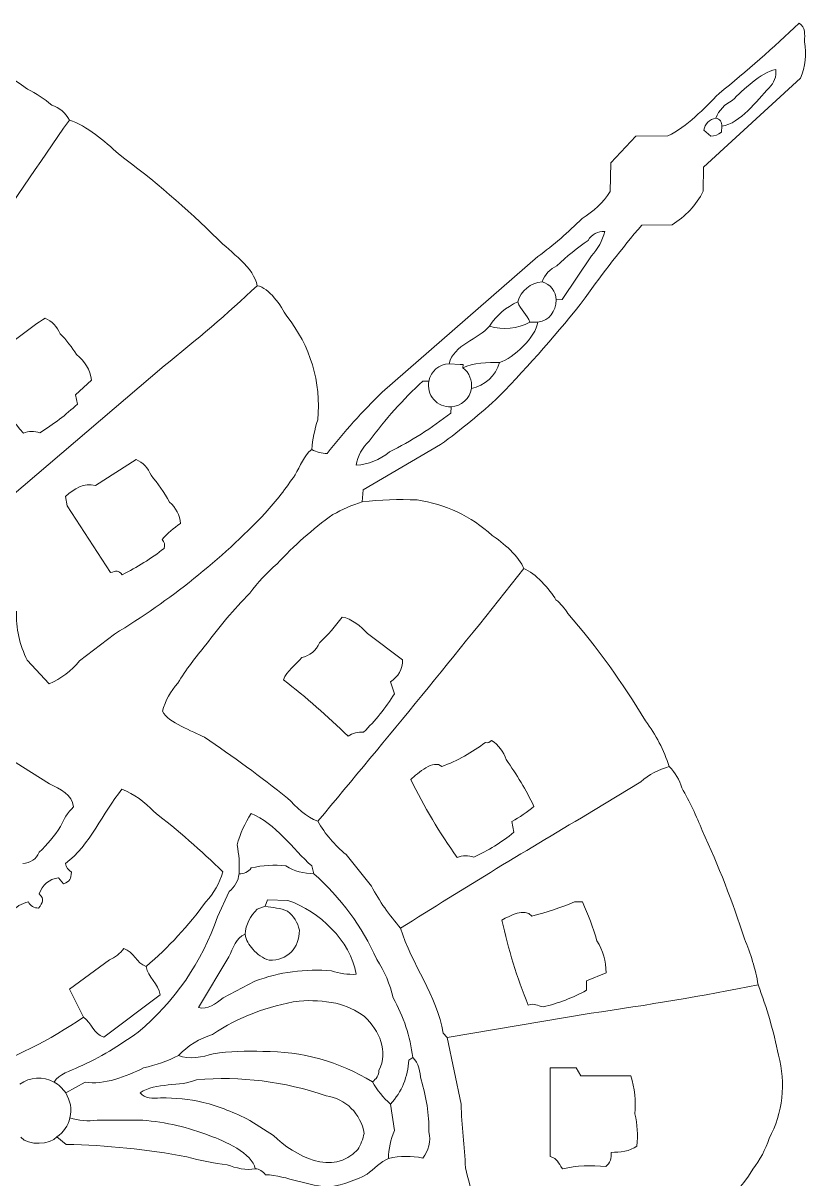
# Model space of a CAD drawing. Header units: inches. Extents: x 37.2 to 70.6, y 17.4 to 61.6.
# Drawn here: x 57.5 to 70.1, y 33.01 to 51.58 of the extents above; entities that cross this region are included whole.
import ezdxf

# ---------------------------------------------------------------- set-up
doc = ezdxf.new("R2010")
doc.units = ezdxf.units.IN
doc.header["$MEASUREMENT"] = 0
doc.layers.add('30_SHARED_EDGES', color=7, linetype='CONTINUOUS', lineweight=18)

msp = doc.modelspace()

# ---------------------------------------------------------------- linework, layer by layer
at = {"layer": '30_SHARED_EDGES'}
for p, q in [((68.438, 49.264), (69.993, 50.697)), ((68.552, 49.763), (68.44, 49.86)), ((68.73, 49.925), (68.723, 49.828)), ((67.347, 49.763), (66.944, 49.334)), ((67.861, 49.769), (67.347, 49.763)), ((66.944, 49.334), (66.937, 48.874)), ((68.432, 48.879), (68.438, 49.264)), ((67.443, 48.334), (67.93, 48.342)), ((65.773, 47.828), (63.272, 45.651)), ((66.165, 47.14), (66.635, 47.843)), ((66.067, 47.133), (66.165, 47.14)), ((65.645, 46.776), (65.775, 46.776)), ((59.764, 46.072), (57.009, 43.724)), ((64.347, 46.108), (64.522, 46.094)), ((64.522, 46.094), (64.574, 46.093)), ((64.574, 46.093), (64.567, 46.041)), ((58.343, 45.607), (58.6, 45.844)), ((63.925, 45.827), (64.021, 45.828)), ((58.373, 45.46), (58.343, 45.607)), ((64.379, 45.415), (64.375, 45.315)), ((62.964, 44.081), (64.21, 44.81)), ((59.314, 44.568), (58.665, 44.151)), ((62.951, 43.886), (62.964, 44.081)), ((58.178, 43.974), (58.21, 43.824)), ((58.21, 43.824), (58.905, 42.75)), ((58.966, 41.764), (58.405, 41.335)), ((63.6, 41.347), (63.037, 41.771)), ((57.918, 40.965), (57.567, 41.342)), ((63.467, 40.805), (63.405, 40.997)), ((56.771, 40.078), (57.922, 39.356)), ((67.428, 39.389), (66.668, 38.927)), ((65.386, 38.577), (65.353, 38.753)), ((62.691, 38.22), (63.097, 37.713)), ((62.171, 37.912), (62.139, 38.037)), ((58.151, 37.75), (58.066, 37.847)), ((60.622, 37.218), (60.811, 37.628)), ((61.392, 37.393), (61.262, 37.341)), ((61.392, 37.393), (61.425, 37.49)), ((61.425, 37.49), (61.756, 37.484)), ((66.49, 37.458), (66.36, 37.458)), ((58.243, 36.055), (58.888, 36.527)), ((60.321, 35.763), (60.806, 36.576)), ((66.557, 36.192), (66.87, 36.321)), ((58.47, 35.607), (58.243, 36.055)), ((61.223, 36.186), (60.713, 35.916)), ((66.554, 36.038), (66.557, 36.192)), ((58.795, 35.285), (59.704, 35.968)), ((66.628, 35.67), (64.314, 35.282)), ((64.249, 35.348), (64.314, 35.282)), ((64.539, 34.206), (64.314, 35.282)), ((63.762, 34.958), (63.697, 34.918)), ((65.97, 34.795), (65.973, 33.367)), ((66.387, 34.795), (65.97, 34.795)), ((66.465, 34.666), (66.387, 34.795)), ((58.184, 34.389), (58.496, 34.562)), ((67.269, 34.662), (66.465, 34.666)), ((63.469, 33.783), (63.405, 34.211)), ((58.689, 33.951), (59.421, 33.951)), ((61.141, 33.947), (61.523, 33.705)), ((58.192, 33.562), (58.042, 33.683))]:
    msp.add_line(p, q, dxfattribs=at)
for points in [[(57.569, 50.522), (57.051, 50.884), (56.514, 51.217), (55.96, 51.521)], [(69.973, 51.581), (69.559, 51.188), (69.13, 50.81), (68.687, 50.45)], [(70.061, 51.279), (70.061, 51.41), (70.078, 51.505), (69.973, 51.581)], [(69.993, 50.697), (70.074, 50.88), (70.097, 51.083), (70.061, 51.279)], [(69.597, 50.834), (69.354, 50.789), (69.076, 50.507), (68.897, 50.337)], [(69.491, 50.543), (69.571, 50.618), (69.61, 50.726), (69.597, 50.834)], [(57.96, 50.261), (57.841, 50.365), (57.71, 50.452), (57.569, 50.522)], [(68.73, 49.925), (69.03, 49.97), (69.288, 50.332), (69.491, 50.543)], [(68.687, 50.45), (68.445, 50.211), (68.171, 49.914), (67.861, 49.769)], [(68.897, 50.337), (68.777, 50.279), (68.683, 50.179), (68.632, 50.055)], [(58.243, 50.023), (58.184, 50.137), (58.082, 50.223), (57.96, 50.261)], [(55.418, 45.704), (56.314, 47.173), (57.256, 48.613), (58.243, 50.023)], [(59.031, 49.482), (58.818, 49.676), (58.518, 49.938), (58.243, 50.023)], [(68.44, 49.86), (68.458, 49.959), (68.534, 50.036), (68.632, 50.055)], [(68.73, 49.925), (68.737, 49.988), (68.694, 50.045), (68.632, 50.055)], [(68.723, 49.828), (68.674, 49.789), (68.614, 49.766), (68.552, 49.763)], [(60.628, 48.108), (60.128, 48.602), (59.595, 49.061), (59.031, 49.482)], [(66.937, 48.874), (66.82, 48.698), (66.666, 48.55), (66.484, 48.442)], [(67.93, 48.342), (68.145, 48.47), (68.319, 48.656), (68.432, 48.879)], [(66.484, 48.442), (66.263, 48.22), (66.025, 48.015), (65.773, 47.828)], [(66.535, 47.164), (66.819, 47.568), (67.122, 47.959), (67.443, 48.334)], [(61.262, 47.36), (61.22, 47.643), (60.827, 47.91), (60.628, 48.108)], [(66.847, 48.231), (66.738, 48.242), (66.634, 48.186), (66.583, 48.09)], [(66.635, 47.843), (66.739, 47.951), (66.812, 48.085), (66.847, 48.231)], [(66.583, 48.09), (66.404, 47.968), (66.236, 47.831), (66.08, 47.681)], [(66.08, 47.681), (65.969, 47.631), (65.883, 47.539), (65.84, 47.425)], [(65.451, 47.101), (65.5, 47.279), (65.655, 47.409), (65.84, 47.425)], [(66.067, 47.133), (66.064, 47.27), (65.972, 47.388), (65.84, 47.425)], [(61.262, 47.36), (60.78, 46.912), (60.28, 46.482), (59.764, 46.072)], [(61.262, 47.36), (61.456, 47.33), (61.643, 47.037), (61.737, 46.871)], [(65.451, 47.101), (65.263, 47.019), (65.105, 46.883), (64.996, 46.711)], [(65.152, 45.584), (65.639, 46.087), (66.101, 46.614), (66.535, 47.164)], [(65.645, 46.776), (65.601, 46.899), (65.491, 46.969), (65.451, 47.101)], [(66.067, 47.133), (66.06, 46.944), (65.964, 46.806), (65.775, 46.776)], [(57.853, 46.841), (57.614, 46.685), (57.387, 46.513), (57.171, 46.326)], [(58.095, 46.588), (58.048, 46.699), (57.962, 46.789), (57.853, 46.841)], [(61.737, 46.871), (62.115, 46.403), (62.294, 45.806), (62.235, 45.207)], [(64.347, 46.108), (64.415, 46.411), (64.82, 46.502), (64.996, 46.711)], [(65.645, 46.776), (65.447, 46.666), (65.212, 46.642), (64.996, 46.711)], [(65.158, 46.127), (65.382, 46.195), (65.738, 46.536), (65.775, 46.776)], [(58.36, 46.255), (58.284, 46.375), (58.195, 46.487), (58.095, 46.588)], [(58.6, 45.844), (58.577, 46.008), (58.491, 46.155), (58.36, 46.255)], [(56.688, 46.094), (56.94, 45.712), (57.212, 45.344), (57.503, 44.99)], [(64.347, 46.108), (64.187, 46.102), (64.052, 45.986), (64.021, 45.828)], [(65.158, 46.127), (64.98, 46.126), (64.723, 46.124), (64.567, 46.041)], [(65.158, 46.127), (65.094, 45.915), (64.92, 45.756), (64.704, 45.709)], [(64.567, 46.041), (64.671, 45.964), (64.724, 45.837), (64.704, 45.709)], [(63.064, 44.863), (63.317, 45.213), (63.605, 45.536), (63.925, 45.827)], [(64.099, 45.534), (64.029, 45.615), (64.001, 45.723), (64.021, 45.828)], [(64.379, 45.415), (64.544, 45.423), (64.68, 45.546), (64.704, 45.709)], [(63.272, 45.651), (62.954, 45.343), (62.658, 45.014), (62.386, 44.666)], [(64.379, 45.415), (64.272, 45.41), (64.169, 45.454), (64.099, 45.534)], [(64.21, 44.81), (64.54, 45.048), (64.855, 45.306), (65.152, 45.584)], [(57.769, 44.998), (57.985, 45.132), (58.187, 45.286), (58.373, 45.46)], [(62.235, 45.207), (62.184, 45.053), (62.152, 44.893), (62.139, 44.73)], [(64.375, 45.315), (64.067, 45.074), (63.735, 44.864), (63.386, 44.689)], [(57.503, 44.99), (57.587, 45.026), (57.682, 45.029), (57.769, 44.998)], [(62.853, 44.475), (62.874, 44.626), (62.949, 44.764), (63.064, 44.863)], [(62.139, 44.73), (62.012, 44.636), (61.952, 44.457), (61.87, 44.322)], [(62.386, 44.666), (62.299, 44.667), (62.215, 44.689), (62.139, 44.73)], [(63.386, 44.689), (63.234, 44.565), (63.048, 44.49), (62.853, 44.475)], [(59.556, 44.315), (59.514, 44.429), (59.426, 44.521), (59.314, 44.568)], [(59.853, 43.884), (59.768, 44.037), (59.669, 44.182), (59.556, 44.315)], [(61.87, 44.322), (61.726, 44.106), (61.567, 43.901), (61.392, 43.708)], [(58.665, 44.151), (58.47, 44.197), (58.326, 44.102), (58.178, 43.974)], [(60.028, 43.539), (60.019, 43.673), (59.956, 43.798), (59.853, 43.884)], [(62.478, 43.683), (62.628, 43.767), (62.786, 43.835), (62.951, 43.886)], [(62.951, 43.886), (63.243, 43.922), (63.537, 43.933), (63.831, 43.918)], [(63.831, 43.918), (64.282, 43.857), (64.703, 43.657), (65.036, 43.348)], [(61.392, 43.708), (60.674, 42.954), (59.858, 42.3), (58.966, 41.764)], [(61.581, 42.89), (61.851, 43.185), (62.151, 43.451), (62.478, 43.683)], [(59.736, 43.285), (59.823, 43.382), (59.921, 43.467), (60.028, 43.539)], [(59.765, 43.14), (59.781, 43.19), (59.77, 43.245), (59.736, 43.285)], [(65.036, 43.348), (65.205, 43.246), (65.482, 42.996), (65.548, 42.815)], [(59.094, 42.717), (59.332, 42.834), (59.557, 42.975), (59.765, 43.14)], [(58.905, 42.75), (58.995, 42.781), (59.028, 42.788), (59.094, 42.717)], [(61.141, 42.419), (61.271, 42.591), (61.418, 42.749), (61.581, 42.89)], [(62.236, 38.756), (63.359, 40.094), (64.463, 41.447), (65.548, 42.815)], [(65.548, 42.815), (65.727, 42.75), (65.966, 42.482), (66.064, 42.315)], [(60.437, 41.589), (60.651, 41.882), (60.887, 42.16), (61.141, 42.419)], [(66.064, 42.315), (66.14, 42.252), (66.205, 42.176), (66.256, 42.091)], [(57.567, 41.342), (57.442, 41.586), (57.383, 41.859), (57.395, 42.133)], [(62.626, 42.036), (62.519, 41.885), (62.397, 41.746), (62.262, 41.621)], [(63.037, 41.771), (62.921, 41.886), (62.787, 42.011), (62.626, 42.036)], [(66.256, 42.091), (66.723, 41.556), (67.139, 40.979), (67.502, 40.369)], [(62.262, 41.621), (62.213, 41.499), (62.105, 41.411), (61.977, 41.386)], [(59.986, 40.974), (60.12, 41.19), (60.271, 41.396), (60.437, 41.589)], [(58.405, 41.335), (58.276, 41.173), (58.109, 41.046), (57.918, 40.965)], [(61.977, 41.386), (61.886, 41.264), (61.736, 41.172), (61.684, 41.029)], [(63.405, 40.997), (63.527, 41.071), (63.601, 41.204), (63.6, 41.347)], [(59.738, 40.523), (59.785, 40.69), (59.87, 40.845), (59.986, 40.974)], [(61.684, 41.029), (62.048, 40.746), (62.395, 40.443), (62.723, 40.12)], [(62.97, 40.185), (63.161, 40.37), (63.328, 40.578), (63.467, 40.805)], [(60.413, 40.105), (60.221, 40.208), (59.84, 40.334), (59.738, 40.523)], [(67.502, 40.369), (67.67, 40.147), (67.799, 39.898), (67.886, 39.633)], [(62.723, 40.12), (62.795, 40.171), (62.883, 40.194), (62.97, 40.185)], [(61.749, 39.128), (61.317, 39.471), (60.871, 39.797), (60.413, 40.105)], [(64.931, 40.022), (64.717, 39.86), (64.48, 39.728), (64.228, 39.633)], [(65.028, 40.055), (65.007, 40.024), (64.967, 40.01), (64.931, 40.022)], [(65.264, 39.745), (65.224, 39.872), (65.14, 39.982), (65.028, 40.055)], [(64.228, 39.633), (64.101, 39.759), (63.843, 39.526), (63.73, 39.428)], [(65.71, 38.994), (65.582, 39.256), (65.433, 39.507), (65.264, 39.745)], [(67.886, 39.633), (67.716, 39.589), (67.559, 39.506), (67.428, 39.389)], [(68.088, 39.29), (68.049, 39.419), (67.979, 39.537), (67.886, 39.633)], [(63.73, 39.428), (63.944, 38.99), (64.193, 38.57), (64.477, 38.172)], [(57.922, 39.356), (58.086, 39.271), (58.299, 39.184), (58.308, 38.985)], [(59.087, 39.271), (58.778, 38.888), (58.58, 38.375), (58.178, 38.074)], [(59.6, 38.91), (59.457, 39.066), (59.282, 39.189), (59.087, 39.271)], [(68.415, 38.604), (68.322, 38.84), (68.212, 39.069), (68.088, 39.29)], [(62.236, 38.756), (62.054, 38.812), (61.886, 38.994), (61.749, 39.128)], [(58.308, 38.985), (58.218, 38.895), (58.148, 38.788), (58.102, 38.669)], [(60.71, 37.941), (60.359, 38.285), (59.988, 38.609), (59.6, 38.91)], [(61.165, 38.881), (61.064, 38.725), (60.988, 38.555), (60.938, 38.376)], [(62.139, 38.037), (61.836, 38.307), (61.553, 38.721), (61.165, 38.881)], [(66.668, 38.927), (65.625, 38.312), (64.591, 37.682), (63.567, 37.036)], [(65.353, 38.753), (65.481, 38.819), (65.601, 38.9), (65.71, 38.994)], [(58.102, 38.669), (58.002, 38.52), (57.887, 38.381), (57.758, 38.256)], [(62.236, 38.756), (62.354, 38.552), (62.508, 38.37), (62.691, 38.22)], [(64.744, 38.178), (64.974, 38.282), (65.19, 38.416), (65.386, 38.577)], [(69.093, 36.866), (68.904, 37.459), (68.678, 38.04), (68.415, 38.604)], [(60.938, 38.376), (60.971, 38.223), (60.982, 38.067), (60.97, 37.912)], [(57.758, 38.256), (57.713, 38.15), (57.611, 38.079), (57.496, 38.075)], [(64.477, 38.172), (64.562, 38.208), (64.657, 38.21), (64.744, 38.178)], [(58.275, 37.937), (58.268, 37.824), (58.252, 37.792), (58.151, 37.75)], [(58.178, 38.074), (58.194, 38.019), (58.228, 37.97), (58.275, 37.937)], [(60.438, 37.46), (60.565, 37.596), (60.659, 37.761), (60.71, 37.941)], [(60.811, 37.628), (60.902, 37.696), (60.959, 37.799), (60.97, 37.912)], [(61.165, 38.004), (61.121, 37.941), (61.047, 37.906), (60.97, 37.912)], [(61.722, 38.037), (61.536, 38.059), (61.347, 38.048), (61.165, 38.004)], [(62.171, 37.912), (62.013, 37.911), (61.857, 37.954), (61.722, 38.037)], [(63.184, 36.536), (62.948, 37.061), (62.603, 37.531), (62.171, 37.912)], [(58.066, 37.847), (57.921, 37.829), (57.8, 37.728), (57.758, 37.588)], [(63.097, 37.713), (63.227, 37.47), (63.385, 37.243), (63.567, 37.036)], [(57.758, 37.588), (57.846, 37.507), (57.82, 37.447), (57.747, 37.36)], [(57.584, 37.458), (57.476, 37.435), (57.379, 37.378), (57.305, 37.295)], [(57.747, 37.36), (57.678, 37.358), (57.615, 37.396), (57.584, 37.458)], [(59.477, 36.419), (59.836, 36.727), (60.159, 37.077), (60.438, 37.46)], [(61.262, 37.341), (61.148, 37.236), (61.079, 37.092), (61.067, 36.938)], [(61.392, 37.393), (61.514, 37.357), (61.635, 37.37), (61.75, 37.309)], [(61.756, 37.484), (62.262, 37.303), (62.758, 36.846), (62.853, 36.295)], [(65.678, 37.232), (65.552, 37.37), (65.335, 37.238), (65.194, 37.166)], [(66.36, 37.458), (66.138, 37.366), (65.91, 37.29), (65.678, 37.232)], [(66.723, 36.832), (66.66, 37.046), (66.582, 37.255), (66.49, 37.458)], [(59.347, 35.366), (59.935, 35.854), (60.376, 36.495), (60.622, 37.218)], [(61.75, 37.309), (61.847, 37.233), (61.914, 37.126), (61.94, 37.006)], [(65.194, 37.166), (65.296, 36.7), (65.439, 36.243), (65.619, 35.802)], [(61.94, 37.006), (61.942, 36.714), (61.746, 36.518), (61.454, 36.52)], [(63.567, 37.036), (63.739, 36.457), (64.158, 35.954), (64.249, 35.348)], [(60.806, 36.576), (60.873, 36.714), (60.92, 36.885), (61.067, 36.938)], [(61.192, 36.699), (61.127, 36.765), (61.084, 36.848), (61.067, 36.938)], [(66.87, 36.321), (66.871, 36.502), (66.82, 36.68), (66.723, 36.832)], [(69.314, 36.127), (69.269, 36.381), (69.195, 36.629), (69.093, 36.866)], [(58.888, 36.527), (58.98, 36.566), (59.06, 36.63), (59.119, 36.711)], [(59.119, 36.711), (59.279, 36.653), (59.32, 36.476), (59.477, 36.419)], [(61.454, 36.52), (61.353, 36.555), (61.262, 36.617), (61.192, 36.699)], [(59.704, 35.968), (59.674, 36.148), (59.504, 36.245), (59.477, 36.419)], [(63.446, 35.915), (63.397, 36.136), (63.309, 36.346), (63.184, 36.536)], [(62.457, 36.353), (62.038, 36.388), (61.617, 36.33), (61.223, 36.186)], [(62.853, 36.295), (62.719, 36.29), (62.584, 36.309), (62.457, 36.353)], [(65.858, 35.771), (66.101, 35.829), (66.335, 35.919), (66.554, 36.038)], [(69.314, 36.127), (68.423, 35.95), (67.528, 35.797), (66.628, 35.67)], [(69.642, 34.996), (69.562, 35.381), (69.453, 35.759), (69.314, 36.127)], [(60.713, 35.916), (60.595, 35.827), (60.463, 35.717), (60.321, 35.763)], [(60.543, 35.33), (60.962, 35.607), (61.437, 35.79), (61.935, 35.866)], [(61.935, 35.866), (62.132, 35.881), (62.33, 35.869), (62.524, 35.831)], [(63.762, 34.958), (63.724, 35.295), (63.616, 35.621), (63.446, 35.915)], [(62.524, 35.831), (62.691, 35.79), (62.848, 35.717), (62.988, 35.617)], [(65.619, 35.802), (65.723, 35.834), (65.759, 35.792), (65.858, 35.771)], [(56.717, 34.73), (57.338, 34.941), (57.928, 35.236), (58.47, 35.607)], [(58.47, 35.607), (58.6, 35.511), (58.635, 35.336), (58.795, 35.285)], [(62.988, 35.617), (63.229, 35.383), (63.371, 35.063), (63.219, 34.749)], [(58.396, 34.806), (58.732, 34.96), (59.05, 35.147), (59.347, 35.366)], [(59.996, 34.99), (60.147, 35.147), (60.335, 35.264), (60.543, 35.33)], [(59.437, 34.79), (59.63, 34.834), (59.818, 34.901), (59.996, 34.99)], [(59.996, 34.99), (60.16, 34.924), (60.391, 34.963), (60.554, 35.02)], [(60.554, 35.02), (60.819, 35.056), (61.087, 35.067), (61.354, 35.055)], [(61.354, 35.055), (61.975, 35.061), (62.584, 34.892), (63.113, 34.568)], [(63.762, 34.958), (63.867, 34.87), (63.876, 34.729), (63.896, 34.598)], [(69.492, 33.657), (69.71, 34.068), (69.763, 34.547), (69.642, 34.996)], [(57.996, 34.564), (58.077, 34.702), (58.255, 34.735), (58.396, 34.806)], [(58.496, 34.562), (58.796, 34.508), (59.159, 34.66), (59.437, 34.79)], [(63.219, 34.749), (63.215, 34.675), (63.175, 34.608), (63.113, 34.568)], [(63.697, 34.918), (63.688, 34.654), (63.585, 34.404), (63.405, 34.211)], [(57.446, 34.531), (57.608, 34.646), (57.821, 34.659), (57.996, 34.564)], [(57.996, 34.564), (58.072, 34.523), (58.137, 34.462), (58.184, 34.389)], [(60.288, 34.601), (60.024, 34.482), (59.634, 34.565), (59.379, 34.393)], [(62.369, 34.343), (61.701, 34.574), (60.992, 34.662), (60.288, 34.601)], [(63.405, 34.211), (63.289, 34.313), (63.19, 34.434), (63.113, 34.568)], [(63.896, 34.598), (63.981, 34.328), (64.024, 34.046), (64.022, 33.763)], [(67.334, 34.051), (67.351, 34.257), (67.329, 34.465), (67.269, 34.662)], [(58.252, 33.989), (58.284, 34.126), (58.26, 34.27), (58.184, 34.389)], [(59.379, 34.393), (59.462, 34.287), (59.574, 34.308), (59.71, 34.308)], [(59.71, 34.308), (59.94, 34.313), (60.169, 34.289), (60.393, 34.238)], [(60.393, 34.238), (60.653, 34.171), (60.904, 34.073), (61.141, 33.947)], [(62.981, 33.739), (62.931, 34.052), (62.683, 34.297), (62.369, 34.343)], [(64.609, 33.183), (64.601, 33.53), (64.548, 33.863), (64.539, 34.206)], [(58.252, 33.989), (58.222, 33.865), (58.147, 33.756), (58.042, 33.683)], [(58.252, 33.989), (58.393, 33.944), (58.542, 33.931), (58.689, 33.951)], [(67.366, 33.536), (67.383, 33.709), (67.373, 33.882), (67.334, 34.051)], [(59.421, 33.951), (59.792, 33.922), (60.157, 33.837), (60.502, 33.699)], [(58.042, 33.683), (57.941, 33.549), (57.575, 33.543), (57.464, 33.676)], [(60.502, 33.699), (60.721, 33.632), (61.192, 33.41), (61.23, 33.172)], [(61.523, 33.705), (61.863, 33.377), (62.477, 33.039), (62.877, 33.479)], [(62.877, 33.479), (62.926, 33.559), (62.962, 33.647), (62.981, 33.739)], [(63.373, 33.334), (63.372, 33.489), (63.405, 33.642), (63.469, 33.783)], [(64.022, 33.763), (64.057, 33.615), (64.021, 33.459), (63.925, 33.341)], [(69.23, 33.164), (69.344, 33.313), (69.432, 33.479), (69.492, 33.657)], [(60.13, 33.362), (59.491, 33.483), (58.842, 33.55), (58.192, 33.562)], [(66.95, 33.432), (67.09, 33.44), (67.256, 33.447), (67.366, 33.536)], [(60.781, 33.232), (60.561, 33.259), (60.343, 33.302), (60.13, 33.362)], [(63.373, 33.334), (63.249, 33.29), (63.137, 33.163), (63.028, 33.081)], [(63.925, 33.341), (63.743, 33.382), (63.554, 33.38), (63.373, 33.334)], [(65.973, 33.367), (66.093, 33.328), (66.096, 33.267), (66.169, 33.172)], [(66.865, 33.205), (66.933, 33.259), (66.965, 33.346), (66.95, 33.432)], [(61.23, 33.172), (61.093, 33.133), (60.916, 33.187), (60.781, 33.232)], [(61.393, 33.075), (61.357, 33.131), (61.296, 33.167), (61.23, 33.172)], [(62.446, 32.881), (62.084, 32.877), (61.749, 33.06), (61.393, 33.075)], [(63.028, 33.081), (62.845, 32.984), (62.649, 32.917), (62.446, 32.881)], [(64.931, 32.101), (64.807, 32.456), (64.699, 32.817), (64.609, 33.183)], [(65.647, 32.036), (66.88, 32.03), (68.498, 31.939), (69.23, 33.164)], [(66.169, 33.172), (66.398, 33.219), (66.633, 33.23), (66.865, 33.205)]]:
    msp.add_open_spline(points, degree=3, dxfattribs=at)

doc.saveas('drawing.dxf')
